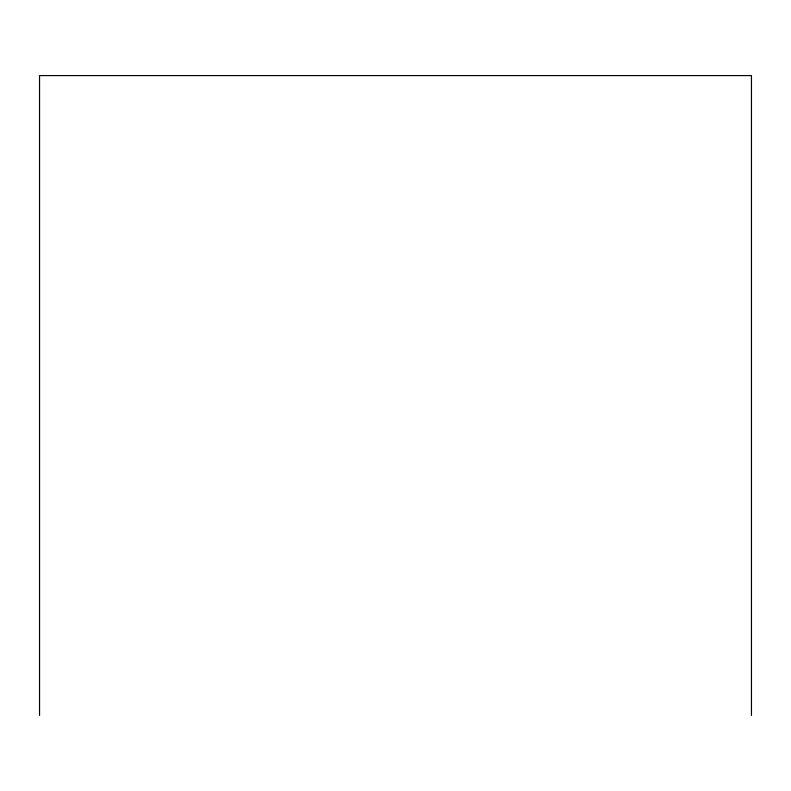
<?xml version="1.0" encoding="UTF-8"?>
<svg xmlns="http://www.w3.org/2000/svg" width="791" height="791" viewBox="0 0 791 791"><rect width="100%" height="100%" fill="white"/><g stroke="black" fill="none" stroke-linecap="round" stroke-linejoin="round"><path stroke-width="1.19" d="M751.45 715.42L751.45 75.58L39.55 75.58L39.55 715.42"/></g></svg>
